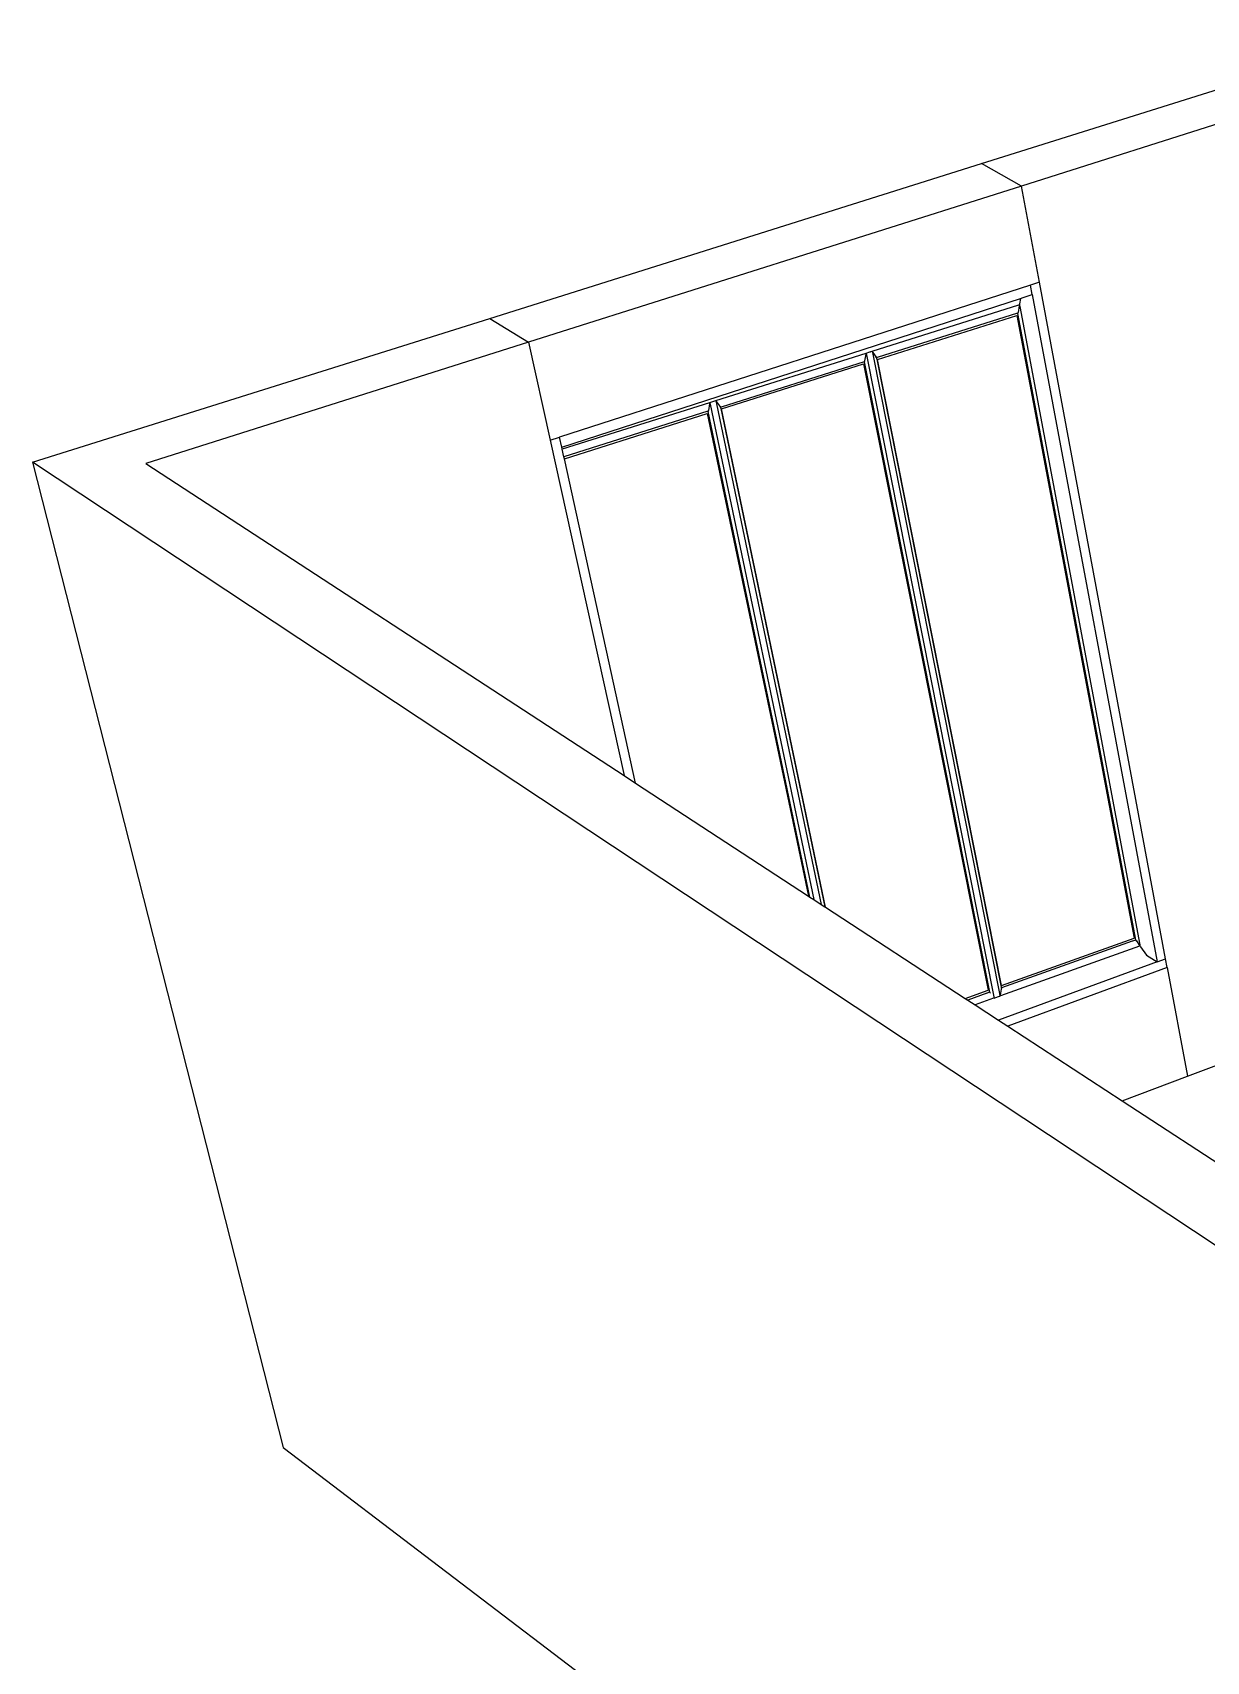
# Model space of a CAD drawing. Header units: millimetres. Extents: x -650 to 3773, y 316 to 2389.
# Drawn here: x 2688.2 to 2858.3, y 1298.1 to 1534.1 of the extents above; entities that cross this region are included whole.
import ezdxf

# ---------------------------------------------------------------- set-up
doc = ezdxf.new("R2010")
doc.units = ezdxf.units.MM

# ---------------------------------------------------------------- blocks, each defined once
blk = doc.blocks.new('A$C727f0937')
for p, q in [((137.52, 787.02), (197.88, 806.01)), ((194.43, 799.99), (143.29, 783.78)), ((66.24, 764.58), (137.52, 787.02)), ((143.29, 783.78), (137.52, 787.02)), ((143.29, 783.78), (71.87, 761.15)), ((145.9, 769.85), (143.29, 783.78)), ((145.9, 769.85), (144.6, 769.43)), ((164.19, 671.81), (145.9, 769.85)), ((144.6, 769.43), (76.38, 747.37)), ((76.69, 745.96), (143.19, 767.5)), ((143.19, 767.5), (143.04, 766.71)), ((143.19, 767.5), (143.55, 767.62)), ((143.55, 767.62), (144.86, 768.04)), ((144.86, 768.04), (144.6, 769.43)), ((144.86, 768.04), (162.96, 671.35)), ((142.86, 766.53), (121.62, 759.81)), ((142.72, 765.34), (122.39, 758.91)), ((122.44, 758.63), (142.65, 765.03)), ((142.65, 765.03), (159.65, 674.79)), ((142.75, 765.35), (142.72, 765.34)), ((142.73, 765.36), (142.75, 765.35)), ((142.78, 765.36), (142.75, 765.35)), ((142.75, 765.35), (142.77, 765.33)), ((142.77, 765.33), (142.78, 765.32)), ((142.81, 765.47), (142.78, 765.36)), ((159.88, 674.53), (142.78, 765.32)), ((142.99, 766.42), (142.81, 765.47)), ((142.96, 766.56), (142.86, 766.53)), ((143, 766.54), (142.96, 766.56)), ((142.97, 766.56), (142.96, 766.56)), ((143.02, 766.58), (142.97, 766.56)), ((142.97, 766.56), (142.99, 766.56)), ((142.99, 766.56), (143, 766.54)), ((143.01, 766.53), (142.99, 766.42)), ((143, 766.54), (143, 766.54)), ((143.01, 766.53), (143, 766.54)), ((143.03, 766.49), (143.01, 766.53)), ((143.04, 766.71), (143.02, 766.58)), ((143.03, 766.49), (143.06, 766.34)), ((143.06, 766.34), (160.46, 673.84)), ((0, 743.74), (66.24, 764.58)), ((66.24, 764.58), (71.87, 761.15)), ((71.87, 761.15), (16.43, 743.58)), ((71.87, 761.15), (75, 746.93)), ((120.73, 759.53), (98.99, 752.66)), ((120.49, 758.3), (99.78, 751.75)), ((99.84, 751.47), (120.42, 757.99)), ((120.42, 757.99), (138.48, 667.23)), ((120.52, 758.31), (120.49, 758.3)), ((120.56, 758.33), (120.52, 758.31)), ((120.52, 758.31), (120.54, 758.3)), ((120.54, 758.3), (120.55, 758.28)), ((138.72, 666.97), (120.55, 758.28)), ((120.58, 758.44), (120.56, 758.33)), ((120.76, 759.39), (120.58, 758.44)), ((120.76, 759.51), (120.73, 759.53)), ((120.74, 759.53), (120.73, 759.53)), ((121.28, 759.7), (120.74, 759.53)), ((120.74, 759.53), (120.76, 759.53)), ((120.76, 759.53), (120.76, 759.51)), ((120.77, 759.51), (120.76, 759.51)), ((120.77, 759.5), (120.76, 759.39)), ((120.79, 759.47), (120.77, 759.51)), ((120.77, 759.51), (120.77, 759.5)), ((120.79, 759.47), (120.83, 759.31)), ((120.83, 759.31), (139.31, 666.27)), ((121.45, 759.76), (121.28, 759.7)), ((121.28, 759.7), (121.28, 759.69)), ((121.62, 759.81), (121.45, 759.76)), ((121.45, 759.76), (121.46, 759.73)), ((121.62, 759.81), (121.63, 759.81)), ((121.63, 759.81), (121.67, 759.78)), ((121.63, 759.81), (121.66, 759.79)), ((121.66, 759.79), (121.69, 759.75)), ((121.67, 759.78), (121.75, 759.39)), ((121.69, 759.75), (121.7, 759.74)), ((121.7, 759.74), (121.71, 759.73)), ((121.71, 759.73), (121.74, 759.69)), ((121.74, 759.69), (121.75, 759.68)), ((121.75, 759.68), (121.75, 759.67)), ((121.75, 759.67), (122.23, 758.98)), ((121.75, 759.39), (140.11, 666.76)), ((122.18, 759.1), (122.16, 759.09)), ((122.18, 759.06), (122.2, 759.07)), ((122.18, 759.06), (122.2, 759.06)), ((122.18, 759.05), (122.2, 759.06)), ((122.25, 758.96), (122.23, 758.98)), ((122.25, 758.96), (122.34, 758.99)), ((122.26, 758.94), (122.25, 758.96)), ((122.26, 758.94), (122.28, 758.91)), ((122.27, 758.92), (122.27, 758.91)), ((122.27, 758.89), (122.27, 758.91)), ((122.27, 758.91), (122.27, 758.91)), ((122.27, 758.91), (122.28, 758.91)), ((122.27, 758.91), (122.28, 758.91)), ((122.27, 758.89), (122.27, 758.89)), ((122.33, 758.93), (122.28, 758.91)), ((122.28, 758.91), (122.32, 758.84)), ((122.28, 758.91), (122.3, 758.89)), ((122.28, 758.91), (122.28, 758.91)), ((122.3, 758.89), (122.32, 758.89)), ((122.32, 758.89), (122.37, 758.9)), ((122.32, 758.84), (122.35, 758.69)), ((122.35, 758.69), (140.37, 667.68)), ((122.39, 758.91), (122.37, 758.9)), ((140.4, 667.91), (122.44, 758.63)), ((98.08, 752.37), (76.76, 745.63)), ((97.85, 751.13), (77, 744.54)), ((77.07, 744.26), (97.78, 750.82)), ((97.78, 750.82), (112.45, 680.89)), ((97.85, 751.16), (97.87, 751.14)), ((97.87, 751.14), (97.85, 751.13)), ((97.91, 751.16), (97.87, 751.14)), ((97.87, 751.14), (97.9, 751.13)), ((97.9, 751.13), (97.9, 751.11)), ((112.66, 680.75), (97.9, 751.11)), ((97.93, 751.27), (97.91, 751.16)), ((98.11, 752.23), (97.93, 751.27)), ((98.09, 752.38), (98.08, 752.37)), ((98.11, 752.35), (98.08, 752.37)), ((98.99, 752.66), (98.09, 752.38)), ((98.09, 752.38), (98.1, 752.37)), ((98.1, 752.37), (98.11, 752.35)), ((98.12, 752.35), (98.11, 752.35)), ((98.11, 752.35), (98.12, 752.34)), ((98.12, 752.34), (98.11, 752.23)), ((98.14, 752.3), (98.12, 752.35)), ((98.14, 752.3), (98.18, 752.15)), ((98.18, 752.15), (113.21, 680.39)), ((98.99, 752.66), (98.99, 752.65)), ((98.99, 752.66), (98.99, 752.65)), ((98.99, 752.66), (98.99, 752.66)), ((98.99, 752.65), (99.03, 752.62)), ((98.99, 752.65), (99.02, 752.64)), ((99.02, 752.64), (99.06, 752.59)), ((99.02, 752.64), (99.11, 752.53)), ((99.03, 752.62), (99.12, 752.23)), ((99.06, 752.59), (99.06, 752.59)), ((99.06, 752.59), (99.08, 752.57)), ((99.08, 752.57), (99.11, 752.53)), ((99.11, 752.53), (99.11, 752.53)), ((99.11, 752.53), (99.12, 752.52)), ((99.12, 752.52), (99.12, 752.52)), ((99.12, 752.52), (99.54, 751.93)), ((99.12, 752.23), (114.28, 679.69)), ((99.54, 751.93), (99.54, 751.93)), ((99.54, 751.93), (99.56, 751.9)), ((99.56, 751.9), (99.56, 751.9)), ((99.56, 751.9), (99.56, 751.9)), ((99.56, 751.89), (99.57, 751.9)), ((99.56, 751.9), (99.56, 751.9)), ((99.56, 751.9), (99.56, 751.89)), ((99.56, 751.89), (99.62, 751.82)), ((99.63, 751.8), (99.62, 751.82)), ((99.63, 751.8), (99.73, 751.83)), ((99.65, 751.78), (99.63, 751.8)), ((99.65, 751.78), (99.66, 751.75)), ((99.65, 751.76), (99.66, 751.75)), ((99.76, 751.78), (99.66, 751.75)), ((99.66, 751.74), (99.66, 751.75)), ((99.66, 751.75), (99.66, 751.75)), ((99.66, 751.75), (99.66, 751.75)), ((99.66, 751.75), (99.66, 751.75)), ((99.66, 751.75), (99.71, 751.68)), ((99.66, 751.75), (99.66, 751.75)), ((99.66, 751.75), (99.69, 751.73)), ((99.66, 751.72), (99.66, 751.74)), ((99.69, 751.73), (99.71, 751.73)), ((99.71, 751.73), (99.76, 751.74)), ((99.71, 751.68), (99.74, 751.52)), ((99.74, 751.52), (114.81, 679.34)), ((99.78, 751.75), (99.76, 751.74)), ((114.91, 679.28), (99.84, 751.47)), ((75, 746.93), (76.38, 747.37)), ((75, 746.93), (85.71, 698.35)), ((76.69, 745.96), (76.38, 747.37)), ((76.76, 745.63), (76.69, 745.96)), ((0, 743.74), (36.3, 600.98)), ((857.43, 176.07), (0, 743.74)), ((16.43, 743.58), (85.71, 698.35)), ((77, 744.54), (76.76, 745.63)), ((77.07, 744.26), (77, 744.54)), ((87.39, 697.25), (77.07, 744.26)), ((85.71, 698.35), (87.39, 697.25)), ((87.39, 697.25), (112.45, 680.89)), ((112.45, 680.89), (112.66, 680.75)), ((112.66, 680.75), (113.21, 680.39)), ((113.21, 680.39), (114.28, 679.69)), ((114.28, 679.69), (114.81, 679.34)), ((114.81, 679.34), (114.91, 679.28)), ((114.91, 679.28), (135.17, 666.05)), ((160.42, 673.64), (140.27, 666.43)), ((140.4, 667.91), (159.65, 674.79)), ((159.34, 674.33), (140.41, 667.57)), ((159.41, 674.36), (159.34, 674.33)), ((159.34, 674.33), (159.34, 674.33)), ((159.69, 674.46), (159.41, 674.36)), ((159.42, 674.35), (159.41, 674.36)), ((159.85, 674.52), (159.69, 674.46)), ((159.69, 674.46), (159.7, 674.45)), ((159.85, 674.52), (159.88, 674.5)), ((159.87, 674.52), (159.85, 674.52)), ((159.87, 674.52), (159.88, 674.53)), ((159.88, 674.5), (159.91, 674.47)), ((159.9, 674.47), (159.94, 674.42)), ((159.91, 674.47), (159.94, 674.42)), ((159.94, 674.42), (159.96, 674.39)), ((159.96, 674.39), (160.43, 673.73)), ((160.3, 673.81), (160.31, 673.8)), ((160.35, 673.74), (160.34, 673.74)), ((160.47, 673.66), (160.38, 673.72)), ((160.41, 673.73), (160.45, 673.71)), ((160.47, 673.66), (160.42, 673.64)), ((160.43, 673.73), (160.45, 673.71)), ((160.45, 673.71), (160.48, 673.66)), ((160.45, 673.71), (160.47, 673.69)), ((160.46, 673.84), (160.48, 673.7)), ((160.47, 673.69), (160.48, 673.7)), ((160.51, 673.62), (160.47, 673.66)), ((160.48, 673.66), (160.47, 673.66)), ((160.51, 673.62), (160.57, 673.53)), ((160.57, 673.53), (161.43, 672.32)), ((162.96, 671.35), (140, 662.89)), ((164.42, 670.54), (141.34, 662.02)), ((161.43, 672.32), (162.96, 671.35)), ((161.43, 672.32), (161.44, 672.31)), ((162.96, 671.35), (164.19, 671.81)), ((164.42, 670.54), (164.19, 671.81)), ((164.42, 670.54), (167.36, 654.79)), ((135.17, 666.05), (138.48, 667.23)), ((135.17, 666.05), (135.52, 665.82)), ((138.31, 666.82), (135.52, 665.82)), ((135.52, 665.82), (136.6, 665.11)), ((139.27, 666.07), (136.6, 665.11)), ((138.68, 666.95), (138.31, 666.82)), ((138.31, 666.82), (138.32, 666.81)), ((138.71, 666.96), (138.68, 666.95)), ((138.68, 666.95), (138.71, 666.93)), ((138.71, 666.96), (138.72, 666.97)), ((138.71, 666.93), (138.8, 666.83)), ((138.71, 666.93), (138.74, 666.9)), ((138.71, 666.93), (138.77, 666.86)), ((138.74, 666.9), (138.77, 666.86)), ((138.77, 666.86), (138.78, 666.86)), ((138.78, 666.86), (138.8, 666.83)), ((139.28, 666.17), (139.27, 666.18)), ((139.27, 666.16), (139.29, 666.15)), ((139.27, 666.16), (139.3, 666.14)), ((139.33, 666.09), (139.27, 666.07)), ((139.28, 666.17), (139.29, 666.15)), ((139.29, 666.15), (139.32, 666.13)), ((139.29, 666.15), (139.3, 666.14)), ((139.3, 666.14), (139.32, 666.13)), ((139.3, 666.14), (139.33, 666.09)), ((139.31, 666.27), (139.34, 666.13)), ((139.32, 666.13), (139.36, 666.11)), ((139.32, 666.13), (139.32, 666.13)), ((139.32, 666.13), (139.34, 666.13)), ((139.36, 666.11), (139.43, 666.12)), ((139.43, 666.12), (140.11, 666.37)), ((140.11, 666.76), (140.17, 666.43)), ((140.11, 666.37), (140.18, 666.4)), ((140.19, 666.44), (140.17, 666.43)), ((140.17, 666.43), (140.17, 666.42)), ((140.17, 666.42), (140.18, 666.41)), ((140.17, 666.42), (140.18, 666.4)), ((140.18, 666.41), (140.21, 666.41)), ((140.21, 666.53), (140.19, 666.44)), ((140.38, 667.42), (140.21, 666.53)), ((140.27, 666.43), (140.21, 666.41)), ((140.36, 667.62), (140.38, 667.63)), ((140.37, 667.59), (140.36, 667.6)), ((140.37, 667.59), (140.36, 667.59)), ((140.36, 667.59), (140.36, 667.59)), ((140.36, 667.59), (140.36, 667.59)), ((140.37, 667.68), (140.38, 667.63)), ((140.39, 667.6), (140.37, 667.59)), ((140.39, 667.58), (140.37, 667.59)), ((140.38, 667.63), (140.39, 667.63)), ((140.39, 667.6), (140.38, 667.63)), ((140.4, 667.52), (140.38, 667.42)), ((140.4, 667.6), (140.39, 667.6)), ((140.39, 667.6), (140.39, 667.58)), ((140.39, 667.6), (140.4, 667.6)), ((140.41, 667.57), (140.39, 667.58)), ((140.39, 667.58), (140.4, 667.52)), ((136.6, 665.11), (138.3, 664)), ((138.3, 664), (140, 662.89)), ((140, 662.89), (141.34, 662.02)), ((141.34, 662.02), (157.88, 651.22)), ((167.36, 654.79), (189.46, 663.11)), ((157.88, 651.22), (167.36, 654.79)), ((157.88, 651.22), (206.13, 619.71)), ((36.3, 600.98), (826.51, 0))]:
    blk.add_line(p, q)

msp = doc.modelspace()

# ---------------------------------------------------------------- block references
msp.add_blockref('A$C727f0937', (2688.2, 728.07))

doc.saveas('drawing.dxf')
